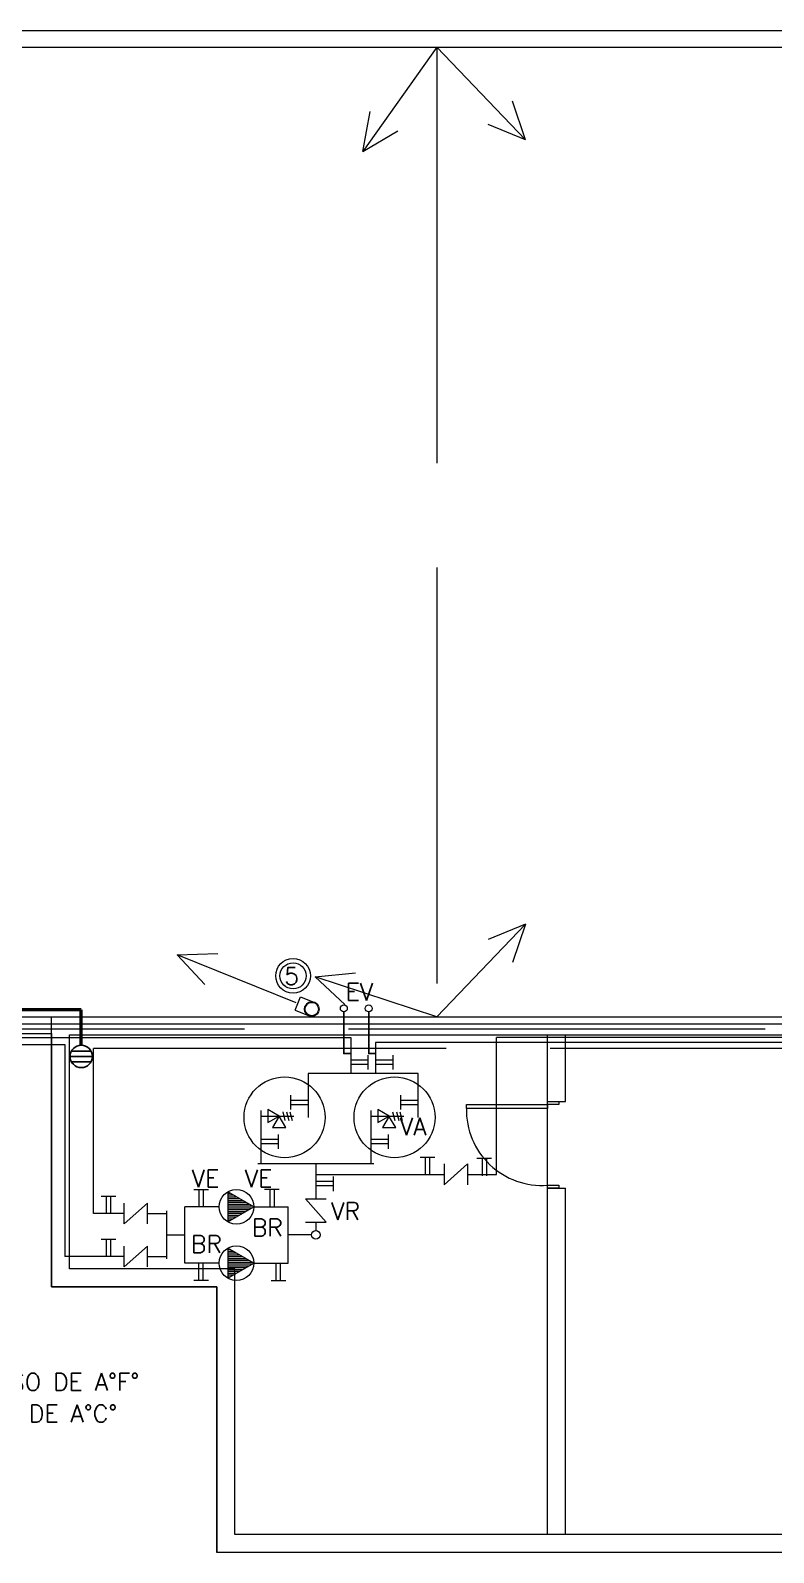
# Model space of a CAD drawing. Header units: millimetres. Extents: x 539 to 842, y -453 to -96.
# Drawn here: x 745.25 to 751.67, y -207.97 to -194.8 of the extents above; entities that cross this region are included whole.
import ezdxf
from ezdxf.enums import TextEntityAlignment as Align

# ---------------------------------------------------------------- set-up
doc = ezdxf.new("R2010")
doc.units = ezdxf.units.MM
doc.header["$LTSCALE"] = 0.1
doc.linetypes.add('ACAD_ISO02W100', pattern=[15, 12, -3])
doc.linetypes.add('CONTINUA', pattern=[0])
doc.layers.get('0').update_dxf_attribs({"lineweight": 5})
for name, color, linetype, lineweight in [('00-Agua Caliente', 1, 'Continuous', 20), ('00-Agua Fria', 5, 'ACAD_ISO02W100', 20), ('00-Texto AF', 7, 'Continuous', 18), ('Ventilaciones - Agua', 70, 'Continuous', 30)]:
    doc.layers.add(name, color=color, linetype=linetype, lineweight=lineweight)
for name, color, linetype in [('00-Pluvial', 40, 'Continuous'), ('00-Secundario', 24, 'Continuous'), ('00-Ventilacion', 3, 'Continuous'), ('Textos', 7, 'Continuous')]:
    doc.layers.add(name, color=color, linetype=linetype)
doc.layers.add('00-Primario', color=7, linetype='Continuous', true_color=0xff2400)
doc.styles.add('Romans', font='romans.shx')

# ---------------------------------------------------------------- blocks, each defined once
blk = doc.blocks.new('LLP')
at = {"layer": '00-Agua Fria', "color": 0, "linetype": 'Continuous', "lineweight": 20}
for p, q in [((-1, 2.4), (1, 2.4)), ((-0.3, 2.4), (-0.3, 0)), ((0.3, 2.4), (0.3, 0))]:
    blk.add_line(p, q, dxfattribs=at)
blk = doc.blocks.new('ALIVIO')
at = {"layer": '00-Agua Fria', "lineweight": 5}
for p, q in [((384.664, -185.92), (384.664, -185.863)), ((384.664, -185.863), (384.762, -185.92)), ((384.762, -185.92), (384.705, -185.822)), ((384.705, -185.822), (384.819, -185.822)), ((384.819, -185.822), (384.761, -185.919)), ((384.793, -185.958), (384.812, -185.882)), ((384.826, -185.958), (384.846, -185.882)), ((384.855, -185.958), (384.874, -185.882)), ((384.605, -185.92), (384.664, -185.92)), ((384.762, -185.92), (384.664, -185.977)), ((384.664, -185.977), (384.664, -185.92)), ((384.664, -185.92), (384.89, -185.92))]:
    blk.add_line(p, q, dxfattribs=at)
blk = doc.blocks.new('2-SM F')
at = {"color": 8, "lineweight": 18}
for p, q in [((744.734, -194.804), (760.799, -194.804)), ((744.723, -194.948), (760.81, -194.948)), ((740.943, -203.335), (745.435, -203.335)), ((745.435, -205.67), (745.435, -203.335)), ((745.435, -203.335), (760.097, -203.335)), ((740.799, -203.479), (745.435, -203.479)), ((745.435, -203.479), (745.435, -205.67)), ((745.591, -205.514), (745.591, -203.491)), ((745.591, -203.491), (759.941, -203.491)), ((749.72, -207.813), (749.72, -203.491)), ((749.876, -204.068), (749.876, -203.491)), ((749.02, -204.093), (749.72, -204.093)), ((749.02, -204.128), (749.02, -204.093)), ((749.72, -204.128), (749.02, -204.128)), ((749.72, -204.068), (749.82, -204.068)), ((749.72, -204.093), (749.72, -204.068)), ((749.72, -204.068), (749.876, -204.068)), ((749.72, -204.093), (749.72, -204.128)), ((749.82, -204.093), (749.72, -204.093)), ((749.82, -204.068), (749.82, -204.093)), ((749.72, -204.793), (749.82, -204.793)), ((749.72, -204.818), (749.72, -204.793)), ((749.82, -204.818), (749.72, -204.818)), ((749.72, -204.818), (749.876, -204.818)), ((749.82, -204.793), (749.82, -204.818)), ((749.876, -207.813), (749.876, -204.818)), ((747.019, -205.514), (745.591, -205.514)), ((747.019, -207.813), (747.019, -205.514)), ((746.863, -205.67), (745.435, -205.67)), ((745.435, -205.67), (746.863, -205.67)), ((746.863, -207.969), (746.863, -205.67)), ((746.863, -205.67), (746.863, -207.969)), ((751.807, -207.813), (747.019, -207.813)), ((760.097, -207.969), (746.863, -207.969))]:
    blk.add_line(p, q, dxfattribs=at)
blk.add_arc((749.673, -204.141), 0.653, 178.836, 274.1016, dxfattribs=at)

msp = doc.modelspace()

# ---------------------------------------------------------------- hatches: boundary and pattern name
at = {"layer": '00-Agua Caliente'}
h = msp.add_hatch(dxfattribs=at)
h.set_pattern_fill('ANSI31', color=256, scale=0.005, angle=135)
h.set_pattern_definition([(180, (320.487265, -588.066123), (-5e-18, -0.015875), [])])
h.paths.add_polyline_path([(747.183, -204.979), (746.958, -204.849), (746.958, -205.109)])
h = msp.add_hatch(dxfattribs=at)
h.set_pattern_fill('ANSI31', color=256, scale=0.005, angle=135)
h.set_pattern_definition([(180, (320.487265, -588.552954), (-5e-18, -0.015875), [])])
h.paths.add_polyline_path([(747.183, -205.466), (746.958, -205.336), (746.958, -205.595)])

# ---------------------------------------------------------------- linework, layer by layer
at = {"layer": '00-Agua Caliente', "linetype": 'ACAD_ISO02W100', "ltscale": 3}
msp.add_line((745.799, -205.036), (745.799, -203.609), dxfattribs=at)
for points in [[(743.246, -201.595), (743.185, -201.595), (743.185, -203.574), (745.549, -203.574), (745.549, -205.409)], [(762.286, -201.595), (762.345, -201.595), (762.345, -203.609), (745.799, -203.609)], [(747.719, -204.698), (747.719, -204.698), (747.719, -204.911)], [(746.883, -204.979), (746.586, -204.979)], [(746.586, -205.466), (746.586, -204.979)], [(747.183, -204.979), (747.481, -204.979)], [(747.481, -205.466), (747.481, -204.979)], [(746.063, -205.036), (745.799, -205.036)], [(746.263, -205.036), (746.432, -205.036)], [(746.432, -205.43), (746.432, -205.015)], [(747.719, -205.111), (747.719, -205.185)], [(746.432, -205.222), (746.586, -205.222)], [(747.682, -205.222), (747.481, -205.222)], [(746.063, -205.409), (745.549, -205.409)], [(746.263, -205.409), (746.432, -205.409)], [(746.883, -205.466), (746.586, -205.466)], [(747.183, -205.466), (747.481, -205.466)]]:
    msp.add_lwpolyline(points, dxfattribs=at)
at = {"layer": '00-Agua Caliente', "linetype": 'CONTINUA'}
for points in [[(743.244, -203.513), (748.022, -203.513), (748.022, -203.827)], [(762.302, -203.558), (748.236, -203.558), (748.236, -203.827)], [(748.604, -204.205), (748.604, -203.827), (747.654, -203.827), (747.654, -204.205)]]:
    msp.add_lwpolyline(points, dxfattribs=at)
at = {"layer": '00-Agua Caliente'}
for points in [[(747.183, -204.979), (746.958, -204.849), (746.958, -205.109)], [(747.183, -205.466), (746.958, -205.336), (746.958, -205.595)]]:
    msp.add_lwpolyline(points, close=True, dxfattribs=at)
for points in [[(746.263, -205.126), (746.263, -204.946), (746.063, -205.126), (746.063, -204.946)], [(747.629, -205.111), (747.809, -205.111), (747.629, -204.911), (747.809, -204.911)], [(746.263, -205.499), (746.263, -205.319), (746.063, -205.499), (746.063, -205.319)]]:
    msp.add_lwpolyline(points, dxfattribs=at)
at = {"layer": '00-Agua Caliente', "color": 1}
for centre in [(747.449, -204.205), (748.399, -204.205)]:
    msp.add_circle(centre, 0.35, dxfattribs=at)
at = {"layer": '00-Agua Caliente'}
for centre in [(747.033, -204.979), (747.033, -205.466)]:
    msp.add_circle(centre, 0.15, dxfattribs=at)
at = {"layer": '00-Agua Caliente', "linetype": 'CONTINUA', "lineweight": 20}
msp.add_circle((747.719, -205.222), 0.0375, dxfattribs=at)
at = {"layer": '00-Agua Fria', "ltscale": 3}
for points in [[(743.477, -201.595), (743.502, -201.595), (743.502, -203.44), (752.588, -203.44)], [(749.029, -204.698), (749.281, -204.698), (749.281, -203.513)], [(752.38, -203.697), (752.38, -203.513), (749.281, -203.513)], [(747.244, -204.145), (747.244, -204.608)], [(748.194, -204.145), (748.194, -204.608)], [(748.22, -204.608), (747.218, -204.608)], [(747.719, -204.608), (747.719, -204.698), (748.829, -204.698)]]:
    msp.add_lwpolyline(points, dxfattribs=at)
at = {"layer": '00-Agua Fria', "linetype": 'Continuous'}
msp.add_lwpolyline([(743.404, -203.265), (743.404, -203.395), (757.893, -203.395)], dxfattribs=at)
at = {"layer": '00-Agua Fria', "color": 5}
msp.add_lwpolyline([(748.829, -204.608), (748.829, -204.788), (749.029, -204.608), (749.029, -204.788)], dxfattribs=at)
at = {"layer": '00-Pluvial', "lineweight": 20}
for p, q in [((748.766, -194.948), (748.125, -195.852)), ((748.766, -194.948), (749.531, -195.749)), ((748.125, -195.852), (748.188, -195.506)), ((749.531, -195.749), (749.419, -195.416)), ((749.531, -195.749), (749.207, -195.616)), ((748.125, -195.852), (748.427, -195.673)), ((748.766, -203.335), (749.531, -202.534)), ((749.531, -202.534), (749.207, -202.667)), ((749.531, -202.534), (749.419, -202.866)), ((746.522, -202.8), (746.873, -202.787)), ((747.549, -203.215), (746.522, -202.8)), ((746.522, -202.8), (746.761, -203.057)), ((747.713, -202.99), (748.062, -202.954)), ((748.766, -203.335), (747.713, -202.99)), ((747.713, -202.99), (747.969, -203.23))]:
    msp.add_line(p, q, dxfattribs=at)
at = {"layer": '00-Pluvial', "linetype": 'ACAD_ISO02W100', "lineweight": 20, "ltscale": 3}
msp.add_line((748.766, -194.948), (748.766, -203.335), dxfattribs=at)
at = {"layer": '00-Pluvial', "lineweight": 13}
for p, q in [((747.54, -203.277), (747.586, -203.164)), ((747.54, -203.277), (747.661, -203.326)), ((747.586, -203.164), (747.707, -203.213))]:
    msp.add_line(p, q, dxfattribs=at)
at = {"layer": '00-Pluvial', "lineweight": 20}
for radius in [0.15, 0.113]:
    msp.add_circle((747.522, -202.981), radius, dxfattribs=at)
at = {"layer": '00-Pluvial', "lineweight": 30}
msp.add_circle((747.684, -203.269), 0.0612, dxfattribs=at)
at = {"layer": '00-Primario', "lineweight": 50}
for points in [[(745.692, -203.275), (743.274, -203.275)], [(745.692, -203.582), (745.692, -203.275)]]:
    msp.add_lwpolyline(points, dxfattribs=at)
at = {"layer": '00-Secundario'}
for p, q in [((745.607, -203.632), (745.777, -203.632)), ((745.595, -203.678), (745.788, -203.678)), ((745.607, -203.724), (745.777, -203.724))]:
    msp.add_line(p, q, dxfattribs=at)
at = {"layer": '00-Secundario', "lineweight": 25}
msp.add_circle((745.692, -203.678), 0.0967, dxfattribs=at)
at = {"layer": 'Ventilaciones - Agua', "lineweight": 25}
for points in [[(748.022, -203.653), (747.961, -203.653), (747.961, -203.293)], [(748.236, -203.653), (748.176, -203.653), (748.176, -203.293)]]:
    msp.add_lwpolyline(points, dxfattribs=at)
at = {"layer": 'Ventilaciones - Agua', "lineweight": 20}
for centre in [(747.961, -203.263), (748.176, -203.263)]:
    msp.add_circle(centre, 0.03, dxfattribs=at)

# ---------------------------------------------------------------- block references
at = {"color": 2, "linetype": 'CONTINUA', "lineweight": 13}
msp.add_blockref('2-SM F', (0, 0), dxfattribs=at)
at = {"layer": '00-Agua Caliente', "linetype": 'CONTINUA', "lineweight": 20, "yscale": 0.0625, "zscale": 0.0625}
for p, xscale, rotation in [((748.022, -203.73), -0.0625, 270), ((748.236, -203.73), -0.0625, 270), ((747.654, -204.076), 0.0625, 90.00000000000001), ((748.604, -204.076), 0.0625, 90.00000000000001), ((747.719, -204.78), 0.0625, 270), ((746.728, -205.466), 0.0625, 180), ((747.396, -205.466), -0.0625, 180)]:
    msp.add_blockref('LLP', p, dxfattribs=dict(at, xscale=xscale, rotation=rotation))
for p, xscale in [((746.728, -204.979), 0.0625), ((747.339, -204.979), -0.0625), ((745.927, -205.036), 0.0625), ((745.927, -205.409), 0.0625)]:
    msp.add_blockref('LLP', p, dxfattribs=dict(at, xscale=xscale))
at = {"layer": '00-Agua Fria', "xscale": 0.0625, "yscale": 0.0625, "zscale": 0.0625, "rotation": 270}
for p in [(747.244, -204.415), (748.194, -204.415)]:
    msp.add_blockref('LLP', p, dxfattribs=at)
at = {"layer": '00-Agua Fria', "yscale": 0.0625, "zscale": 0.0625}
for p, xscale in [((748.684, -204.698), 0.0625), ((749.174, -204.711), -0.0625)]:
    msp.add_blockref('LLP', p, dxfattribs=dict(at, xscale=xscale))
at = {"layer": '00-Ventilacion', "color": 6, "lineweight": 5, "xscale": -1, "rotation": 180}
for p in [(362.64, -390.114), (363.59, -390.114)]:
    msp.add_blockref('ALIVIO', p, dxfattribs=at)

# ---------------------------------------------------------------- texts
at = {"layer": '00-Texto AF', "style": 'Romans'}
for s, rotation, p in [('EV', 360, (748.096, -203.119)), ('VA', 360, (748.561, -204.284)), ('VE', 0, (746.765, -204.733)), ('VE', 0, (747.225, -204.733)), ('BR', 0, (747.3, -205.158)), ('BR', 0, (746.773, -205.301))]:
    msp.add_text(s, height=0.15, rotation=rotation, dxfattribs=at).set_placement(p, align=Align.MIDDLE_CENTER)
at = {"layer": '00-Texto AF', "color": 7, "style": 'Romans'}
msp.add_text('VR', height=0.15, dxfattribs=at).set_placement((747.977, -205.016), align=Align.MIDDLE_CENTER)
at = {"layer": '00-Texto AF', "style": 'Romans'}
for s, p in [('-VALVULA DE ALIVIO EN INGRESO DE A°F°', (741.983, -206.569)), ('-ESCAPE DE VAPOR EN SALIDA DE A°C°', (741.979, -206.842))]:
    msp.add_text(s, height=0.15, dxfattribs=at).set_placement(p)
at = {"layer": 'Textos', "style": 'Romans'}
msp.add_text('5', height=0.15, rotation=360, dxfattribs=at).set_placement((747.445, -203.058))

doc.saveas('drawing.dxf')
